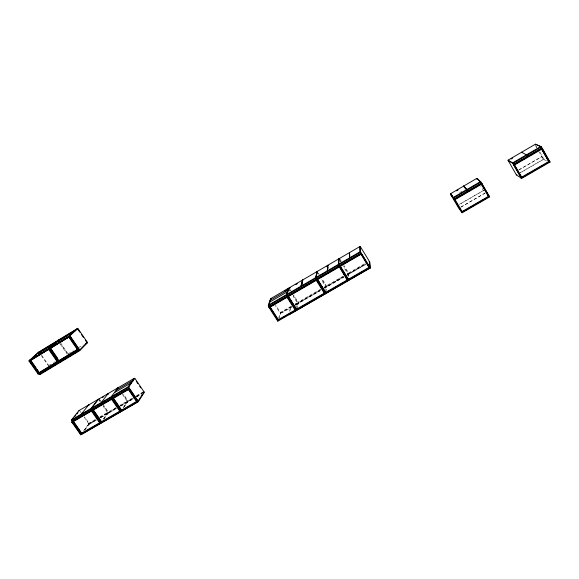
<?xml version="1.0" encoding="UTF-8"?>
<svg xmlns="http://www.w3.org/2000/svg" width="579" height="579" viewBox="0 0 579 579"><rect width="100%" height="100%" fill="white"/><g stroke="black" fill="none" stroke-linecap="round" stroke-linejoin="round"><path stroke-width="0.43" stroke-dasharray="2.9 2.17" d="M365.183 264.748L348.848 274.193L348.565 273.729L348.587 273.006L364.857 263.59M348.804 276.096L348.869 273.462L343.832 265.327M348.326 276.371L348.399 273.737L343.817 266.34M347.87 275.763L347.921 274.012L343.347 266.615M347.639 273.549L347.899 274.736M325.999 291.946L326.708 286.279L322.127 278.948M325.521 292.229L326.245 286.547M325.564 288.443L325.774 286.815L321.193 279.491M325.68 287.589L325.492 286.366L323.929 287.271M296.788 309.548L298.431 302.636L293.596 295.008M296.52 308.954L298.142 302.187L320.802 289.073M296.68 306.631L297.512 303.164L293.155 296.303M295.008 305.321L297.309 303.989L297.222 302.716L294.928 304.047M289.818 311.618L290.586 307.167L289.319 311.965M278.745 319.297L280.656 312.913L275.821 305.336M278.76 317.965L280.374 312.465L291.099 306.262M124.29 406.842L128.191 401.088L123.812 394.69M123.443 407.334L127.908 400.675L132.54 397.99M123.378 407.804L127.778 401.334L122.907 394.219M120.302 405.749L126.316 402.267L127.076 401.153L120.041 405.22M103.721 419.276L108.613 412.414L103.742 405.358M103.373 419.073L108.331 412.002L116.14 407.478M103.793 418.834L108.201 412.653L103.33 405.597M99.718 417.647L106.688 413.616L107.506 412.472L99.783 416.945M83.593 430.892L88.855 423.842L96.208 419.587M84.534 429.944L89.26 423.611L84.628 416.96M84.845 430.023L89.137 424.255L96.136 420.209M96.128 420.303L88.384 424.783L88.102 424.371L88.971 423.198L95.151 419.623M48.716 365.588L53.109 362.932M53.847 362.49L55.309 361.607M68.112 353.899L73.301 350.765M78.643 347.552L83.115 344.852M459.646 192.648L464.307 189.934M459.263 204.409L483.4 190.549L459.335 204.503M519.233 169.647L541.741 156.598L543.42 159.413L520.123 172.897M518.567 170.168L541.864 156.656M460.833 207.079L484.876 193.162M520.007 172.824L543.819 159.044L546.2 160.18M460.898 207.166L484.963 193.241L480.787 186.127M136.405 395.754L143.36 391.737M343.094 276.183L326.426 285.823L326.332 286.591L343.817 276.48M99.74 417.546L116.068 408.101M119.954 405.857L133.177 398.207M136.687 396.174L142.868 392.605M291.382 306.711L280.207 313.174L275.365 305.603M295.21 304.496L320.31 289.978M324.182 287.741L343.709 276.444M347.617 274.185L365.588 263.792M88.102 424.371L95.846 419.891M115.786 408.354L107.513 413.138L107.803 413.558L116.828 408.34M133.351 398.2L127.156 401.783L127.438 402.202L132.866 399.069M136.449 396.405L142.651 392.815M291.65 306.653L280.12 313.319L280.402 313.767L291.932 307.102M295.493 304.424L297.027 303.541M320.817 289.782L297.946 303.005L298.236 303.454L320.339 290.672M323.871 288.016L325.391 287.133M348.565 273.729L365.675 263.836M100.804 417.51L116.357 408.521M121.018 405.821L133.467 398.627M136.572 396.832L141.24 394.133M295.558 304.909L320.556 290.448M324.464 288.19L343.998 276.9M347.118 275.097L365.87 264.256M100.782 417.618L106.977 414.036L106.688 413.616M120.584 406.161L126.606 402.687L126.316 402.267M136.738 396.825L141.385 394.14M344.1 276.936L326.614 287.046L321.2 278.485M546.467 160.875L543.29 159.348L539.02 151.778M41.731 355.368L48.73 365.421M41.326 355.615L48.325 365.667M80.105 411.285L81.132 412.762M84.223 417.198L89.137 424.255M60.607 342.891L68.105 353.747L67.692 353.993L60.694 343.861M99.841 399.713L100.818 401.124M98.944 399.249L100.406 401.363M60.281 344.114L67.28 354.247M98.531 399.488L99.993 401.602M102.917 405.836L107.795 412.892M122.487 394.458L127.358 401.573M290.209 289.666L291.179 291.194M289.268 289.174L290.231 290.701M293.133 295.276L297.968 302.897M288.32 288.675L289.775 290.969M318.457 273.085L319.376 274.555M317.531 272.629L318.45 274.091M316.604 272.166L317.98 274.366M339.714 258.675L341.545 261.636M340.155 260.427L341.067 261.911M339.222 259.964L340.597 262.186M539.968 152.226L543.819 159.044M536.074 146.393L536.856 147.775M535.17 144.96L536.878 147.985"/><path stroke-width="0.87" d="M349.73 256.656L349.528 252.596L359.993 246.488L360.464 252.176L359.993 246.488M349.557 258.531L349.39 252.676L338.983 258.755L338.549 264.299L339.728 266.326M349.687 258.451L349.528 252.596M349.593 256.736L349.39 252.676M348.42 279.266L348.406 279.809L340.119 266.449M339.374 265.747L348.211 280.562M338.787 264.806L338.31 264.958M338.708 264.849L338.853 258.835L327.873 265.24L327.41 271.428M327.576 269.069L327.786 267.426M327.736 268.974L327.946 267.339M327.251 271.522L327.721 265.334L316.807 271.703L316.025 278.058M316.532 279.042L325.326 293.756L324.457 291.678M317.835 281.119L315.975 277.963M316.047 277.29L316.351 275.604M316.604 274.497L317.075 271.891M316.177 277.211L316.481 275.532M315.895 278.137L316.677 271.783L302.556 280.026L301.08 286.12L301.369 286.591M296.282 309.975L296.137 310.583L287.227 296.571L287.401 295.999M295.514 309.787L295.37 310.395L287.054 297.317M301.688 284.904L302.535 281.408M301.797 284.846L302.426 282.226M301.268 286.648L300.971 286.185L302.455 280.084L288.451 288.262L286.569 294.573L286.866 295.037M287.097 294.11L288.06 290.853M287.141 293.727L287.915 291.128M269.51 307.051L268.294 305.22L286.439 294.653L288.32 288.342L288.61 288.791M277.797 321.157L370.01 267.99L361.137 253.088L269.097 306.646L268.888 307.246L277.797 321.157L277.992 320.52M269.394 307.109L269.184 307.71L361.448 254.043L361.426 253.566L350.548 259.891M269.865 306.834L278.166 319.796L277.971 320.426L268.511 305.726L270.704 299.632M268.294 305.22L270.668 298.648L288.32 288.342M71.702 421.975L128.516 388.922L129.066 388.147L72.375 421.136L71.702 421.975L80.676 434.8L81.328 433.932L81.625 434.351L138.301 401.681L144.352 392.33L134.813 378.304L134.393 378.55M80.676 434.8L137.484 402.05L144.062 391.911M137.187 401.616L137.708 400.813M128.697 386.598L130.767 383.674M128.4 387.315L134.813 378.304M111.812 396.977L111.515 396.543L128.104 386.881L134.133 378.376L134.422 378.796M101.187 422.482L100.587 423.329L91.612 410.395L92.235 409.577M112.333 397.882L111.754 398.678L120.722 411.712M101.73 402.846L101.434 402.412L111.371 396.629L117.964 387.821L134.133 378.376M91.714 408.68L91.417 408.253L101.296 402.499L108.128 393.561L117.819 387.901L118.109 388.321M81.748 414.477L81.451 414.05L91.272 408.333L98.22 399.351L98.51 399.763M91.417 408.253L98.358 399.264L107.991 393.64L108.28 394.06M71.847 420.245L71.55 419.826L81.313 414.137L88.638 404.945L98.22 399.351M72.78 421.722L71.948 420.072M72.375 419.587L73.439 418.262M74.677 416.67L75.769 415.309M76.862 413.949L77.955 412.588M71.55 419.826L78.976 410.583L88.5 405.025L88.79 405.438M38.171 374.077L78.91 349.275L38.171 374.077L28.95 360.912L38.822 352.032L77.789 328.322L87.284 342.189L79.475 350.172L69.538 356.15L69.835 356.592L79.779 350.613L87.139 343.036L86.85 342.609M78.614 348.833L37.867 373.643M59.507 362.186L59.811 362.62L69.697 356.678L69.393 356.237L49.541 368.179L49.845 368.613L59.673 362.707L61.627 360.811M49.845 368.613L51.09 367.383M38.504 372.738L39.727 374.027M39.937 374.577L49.707 368.7L49.403 368.266L39.633 374.143L39.937 374.577L41.225 373.325M69.473 336.001L77.369 328.575L79.866 332.223M28.95 360.912L69.031 336.565L77.789 328.322M76.725 329.892L76.428 329.458L57.61 340.908L57.907 341.342L73.909 331.289M58.19 340.242L48.868 348.811L58.088 362.092M30.354 359.776L39.234 351.779L40.733 353.935M57.075 341.842L56.778 341.415L38.178 352.734L38.475 353.154L54.983 342.804M38.475 353.154L55.591 342.746M57.907 341.342L75.219 330.812M29.934 360.029L69.9 335.74L79.692 349.984M49.15 349.036L30.036 360.645L29.732 360.21L69.726 335.907L79.518 350.157L39.531 374.215M49.917 348.572L70.03 336.356L29.254 361.347M87.284 342.189L86.864 342.442L85.366 340.249M85.649 343.933L87.139 343.036M38.627 372.912L57.734 361.405M58.074 361.202L77.065 349.767M450.404 193.82L453.516 197.982L450.404 193.82L463.533 186.156L467.036 190.107M463.931 186.576L463.641 186.091L476.893 178.354L480.874 182.067L453.437 198.04L450.592 194.334L458.778 208.266L462.143 212.746L489.631 196.882L481.793 183.369L481.453 183.065L454.016 199.031L454.283 199.379L481.793 183.369M508.355 160.636L508.072 160.144L521.607 152.241L527.013 155.179M543.681 151.568L540.808 146.465L535.387 144.2L521.722 152.176L522.005 152.675M98.944 399.249L99.356 399.003M118.109 388.06L118.521 387.814M271.008 298.786L271.464 298.525M288.32 288.675L289.239 288.139M316.604 272.166L317.538 271.623M338.766 259.226L339.714 258.675M359.87 246.907L360.348 246.625L369.778 261.998L370.263 267.954L288.972 314.817L288.682 314.361M102.353 397.52L103.836 396.658M284.767 291.027L286.301 290.137M290.289 287.806L288.733 288.718L288.451 288.262M295.739 284.629L297.295 283.717M326.447 266.702L328.003 265.79L327.721 265.334M456.527 190.867L458.076 189.963M477.212 178.788L476.785 179.164M521.686 178.39L513.443 164.45L541.749 147.971L542.262 148.188L550.05 162.019L521.686 178.39L516.388 174.916L508.246 160.68L508.76 160.376M511.091 159.015L512.647 158.11M116.162 390.253L132.497 380.678L132.786 381.105L131.238 382.01M114.338 392.721L130.796 383.088L131.086 383.515M269.336 302.332L287.278 291.838L287.568 292.294M286.569 294.573L300.971 286.185M301.08 286.12L315.598 277.667M315.736 277.587L326.954 271.052M327.121 270.958L338.411 264.379M338.549 264.299L349.26 258.06M349.398 257.981L360.174 251.699M453.219 197.482L466.746 189.608M463.641 186.091L466.862 189.543L480.512 181.589L489.269 196.542M508.072 160.144L512.647 162.865L526.601 154.738L526.89 155.252M526.724 154.673L540.808 146.465M128.176 387.329L128.61 387.076L138.142 401.044M268.562 305.574L269.032 305.299M360.051 252.292L360.543 252.01L370.263 267.954M453.885 197.649L453.371 197.953L462.143 212.746M513.284 163.061L512.755 163.372L521.238 178.093M540.504 147.211L541.047 146.892M71.774 420.289L128.473 387.271M268.511 305.726L360.551 252.133L360.348 246.625M512.864 163.437L541.177 146.95L549.522 161.765M268.888 307.246L361.151 253.566M513.87 164.704L542.262 148.188M74.959 420.231L80.307 417.119M81.834 416.229L91.004 410.895M92.112 410.25L92.531 410.004M93.306 409.556L111.081 399.213M112.63 398.316L128.603 389.023M128.929 388.827L129.363 388.581L128.82 389.356L71.999 422.402M270.154 306.667L275.495 303.562M277.023 302.672L282.357 299.567M283.884 298.677L289.225 295.572M290.759 294.675L292.294 293.785M293.828 292.894L315.294 280.402M319.876 277.739L325.203 274.641M326.73 273.751L335.103 268.88M336.623 267.997L338.91 266.666M339.67 266.224L342.001 264.864M343.557 263.966L348.992 260.796M466.5 192.431L454.312 199.523L454.573 199.871L482.083 183.876L481.742 183.565L477.936 185.779M468.027 191.548L473.361 188.443M474.889 187.553L476.408 186.67M519.088 161.838L513.732 164.957L514.159 165.218L542.552 148.702L542.038 148.485M523.677 159.167L528.265 156.496M530.567 155.165L535.155 152.494M537.45 151.155L541.278 148.933M516.388 174.916L516.909 174.619M369.018 261.809L369.496 261.534L370.01 267.99M521.708 177.152L549.232 161.259L549.76 161.505L521.122 178.021M461.781 212.269L489.342 196.382L488.98 196.049L461.564 211.878L461.854 212.254M461.854 212.37L463.424 211.465M465.769 210.112L468.121 208.751M469.692 207.847L474.389 205.132M479.868 201.97L485.354 198.807M521.997 177.652L523.525 176.769M525.059 175.886L529.64 173.237M531.935 171.92L536.523 169.271M538.05 168.388L543.406 165.297M120.215 410.909L81.031 433.512L77.81 428.909M136.948 401.254L120.982 410.46L120.005 409.035M295.225 309.953L277.696 320.064L277.507 320.701L369.72 267.52L369.677 267.006L325.108 292.713M295.985 309.512L324.341 293.162M100.92 422.504L101.339 422.265M369.467 267.636L369.959 267.346M80.387 434.38L138.005 401.247M541.177 146.95L535.387 144.2M549.384 161.7L550.05 162.019M508.246 160.68L512.936 163.379L512.647 162.865M521.476 177.283L521.932 177.572L514.268 164.646L521.057 176.537M520.297 176.827L521.65 177.71M520.948 177.594L521.397 177.883M480.802 182.088L476.893 178.354M489.175 196.455L489.631 196.882M488.459 196.346L488.814 196.686L481.221 183.869L488.654 196.759M466.5 189.528L463.533 186.156M451.092 194.037L452.489 195.847M455.094 199.574L454.826 199.227L462.368 211.957L462.085 211.581M31.382 361.245L36.021 367.882M37.056 369.351L38.598 371.566M73.374 421.266L81.914 433.468M30.246 360.949L31.28 362.418M31.556 362.809L33.575 365.696M34.378 366.84L37.613 371.472M73.786 423.162L75.299 425.312M76.11 426.484L77.094 427.888M78.976 410.583L79.265 411.003M81.313 414.137L81.61 414.564M57.437 358.104L50.221 347.697L58.602 339.996L60.107 342.167M93.733 410.439L101.766 422.019M92.958 409.758L101.318 421.809L100.71 422.656L92.329 410.576M52.942 352.937L53.956 354.391M56.959 358.727L58.501 360.949M93.516 411.423L94.5 412.841M95.159 413.79L96.664 415.961M97.453 417.09L98.43 418.508M59.369 362.266L59.673 362.707M91.272 408.333L91.569 408.76M88.638 404.945L88.927 405.358M48.752 349.506L57.357 361.911M91.482 411.068L99.863 423.14M101.296 402.499L101.593 402.926M57.777 340.495L58.074 340.922M98.358 399.264L98.647 399.684M113.318 398.026L121.851 410.431M113.752 399.937L115.257 402.13M116.068 403.317L117.052 404.743M117.769 405.778L119.274 407.971M79.475 350.172L79.779 350.613M111.371 396.629L111.667 397.056M69.031 336.565L78.245 349.962M108.128 393.561L108.418 393.981M68.908 337.267L77.514 349.774M111.617 399.358L119.998 411.531M81.364 334.416L83.369 337.333M117.964 387.821L118.246 388.241M128.104 386.881L138.301 401.681M128.516 388.922L137.484 402.05M128.386 389.609L136.753 401.869M136.34 381.416L137.802 383.566M139.749 386.425L140.719 387.858M132.453 380.743L132.743 381.17M130.745 383.153L131.042 383.58M270.668 298.648L270.958 299.097M270.299 300.928L270.024 300.429L287.806 290.05L288.096 290.506M269.351 302.289L269.626 302.788M270.451 307.521L278.506 320.093M287.792 290.093L288.081 290.549M288.27 296.137L296.788 309.548M286.439 294.653L286.728 295.116M289.522 300.363L290.448 301.811M291.83 303.989L292.75 305.437M302.556 280.026L302.846 280.475M302.455 280.084L302.745 280.54M316.807 271.703L317.097 272.159M316.677 271.783L316.966 272.239M317.393 279.194L325.897 292.757M323.27 289.782L324.189 291.251M317.27 281.256L318.645 283.457M319.572 284.926L324.631 292.996M316.25 280.33L324.551 293.567M327.873 265.24L328.163 265.703M340.097 267.99L339.185 266.506L347.429 280.374L345.612 276.871M341.017 269.467L344.693 275.387M338.983 258.755L339.272 259.218M338.853 258.835L339.135 259.291M340.155 265.942L348.717 279.599M466.862 189.543L467.152 190.035M521.607 152.241L521.889 152.74M544.557 153.131L545.432 154.687M542.009 149.02L549.218 161.823L541.495 148.803M541.821 149.548L548.841 162.011M359.935 248.702L360.022 251.395M325.586 292.438L325.514 293.01L317.314 279.23L325.586 292.438M296.462 309.244L296.31 309.852L288.002 296.766L288.168 296.187L296.462 309.244M121.416 410.214L120.852 411.039L112.478 398.859L113.057 398.062L121.416 410.214M81.451 433.266L80.799 434.134L72.418 422.156L73.084 421.317L81.451 433.266M58.92 360.688L58.211 361.397L49.599 348.992L50.337 348.312L58.92 360.688M39.039 372.659L38.286 373.397L29.674 361.093L30.455 360.391L39.039 372.659M369.185 267.288L360.934 253.848L369.228 267.802L369.185 267.288"/></g></svg>
